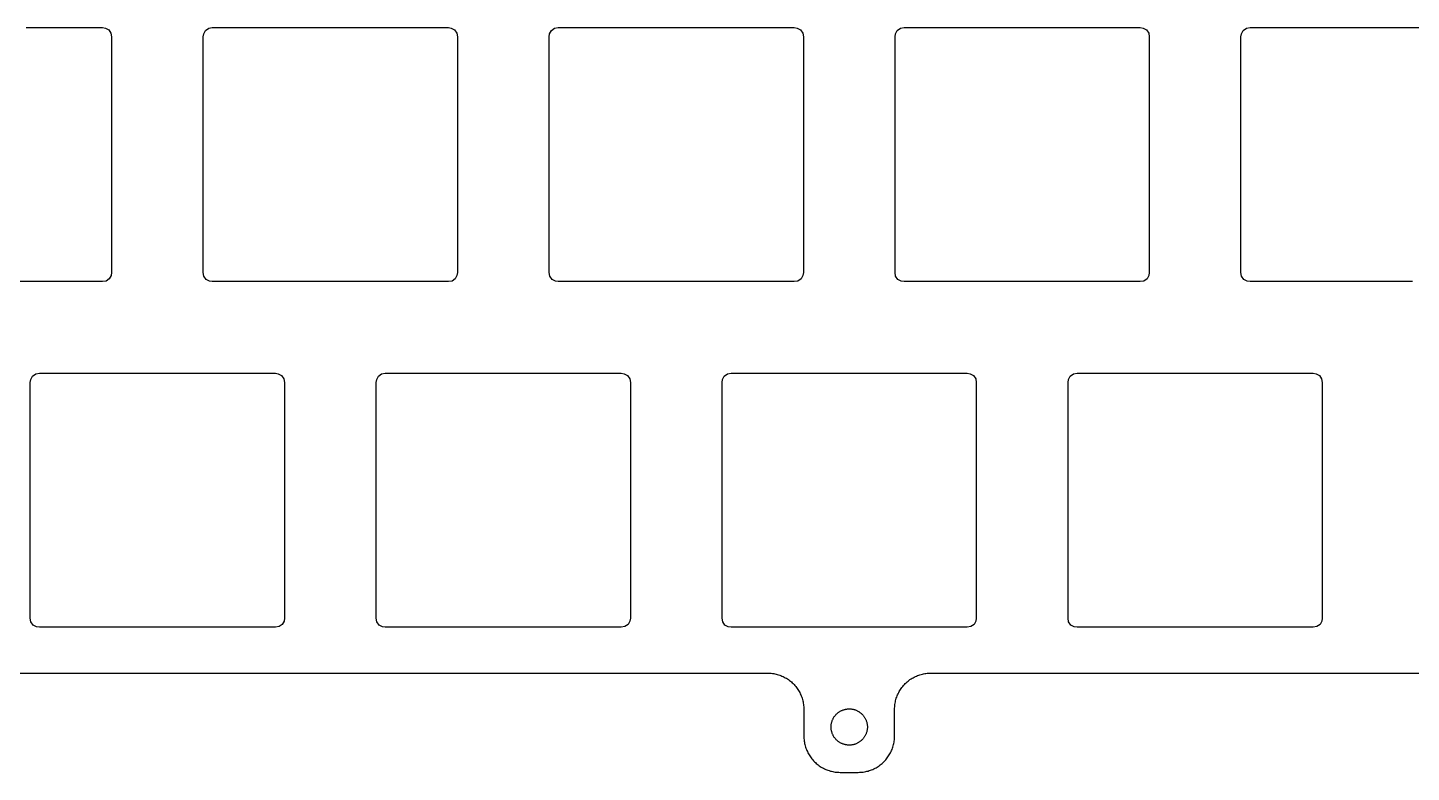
# Model space of a CAD drawing. Header units: millimetres. Extents: x -303 to 2, y 53 to 159.
# Drawn here: x -148.2 to -72, y 52.6 to 93.6 of the extents above; entities that cross this region are included whole.
import ezdxf

# ---------------------------------------------------------------- set-up
doc = ezdxf.new("R2010")
doc.units = ezdxf.units.MM
doc.layers.get('0').update_dxf_attribs({"linetype": 'CONTINUOUS'})

msp = doc.modelspace()

# ---------------------------------------------------------------- linework, layer by layer
for points in [[(-148.29433, 93.63084), (-147.71014, 93.63084), (-147.11882, 93.63084), (-146.52154, 93.63084), (-145.91951, 93.63084), (-145.3139, 93.63084), (-144.70592, 93.63084), (-144.09674, 93.63084), (-143.93854, 93.60447), (-143.75494, 93.50877), (-143.62955, 93.3305), (-143.59674, 93.13084), (-143.59674, 93.05626), (-143.59674, 92.83885), (-143.59674, 92.48814), (-143.59674, 92.26577), (-143.59674, 92.01365), (-143.59674, 91.73297), (-143.59674, 91.42491), (-143.59674, 91.09066), (-143.59674, 90.73143), (-143.59674, 90.34839), (-143.59674, 89.94273), (-143.59674, 89.51565), (-143.59674, 89.06834), (-143.59674, 88.60199), (-143.59674, 88.11778), (-143.59674, 87.61691), (-143.59674, 87.10057), (-143.59674, 86.56994), (-143.59674, 86.02623), (-143.59674, 85.47061), (-143.59674, 84.90428), (-143.59674, 84.32843), (-143.59674, 83.74424), (-143.59674, 83.15292), (-143.59674, 82.55565), (-143.59674, 81.95361), (-143.59674, 81.348), (-143.59674, 80.74002), (-143.59674, 80.13084), (-143.62311, 79.97264), (-143.71881, 79.78904), (-143.89708, 79.66365), (-144.09674, 79.63084), (-144.17132, 79.63084), (-144.38873, 79.63084), (-144.73944, 79.63084), (-144.96181, 79.63084), (-145.21393, 79.63084), (-145.49461, 79.63084), (-145.80267, 79.63084), (-146.13692, 79.63084), (-146.49615, 79.63084), (-146.8792, 79.63084), (-147.28485, 79.63084), (-147.71193, 79.63084), (-148.15924, 79.63084), (-148.62559, 79.63084)], [(-71.95924, 79.63084), (-72.42559, 79.63084), (-72.9098, 79.63084), (-73.41067, 79.63084), (-73.92701, 79.63084), (-74.45764, 79.63084), (-75.00135, 79.63084), (-75.55697, 79.63084), (-76.1233, 79.63084), (-76.69915, 79.63084), (-77.28334, 79.63084), (-77.87466, 79.63084), (-78.47194, 79.63084), (-79.07397, 79.63084), (-79.67958, 79.63084), (-80.28756, 79.63084), (-80.89674, 79.63084), (-81.05494, 79.65721), (-81.23854, 79.75291), (-81.36393, 79.93118), (-81.39674, 80.13084), (-81.39674, 80.20543), (-81.39674, 80.42283), (-81.39674, 80.77354), (-81.39674, 80.99591), (-81.39674, 81.24803), (-81.39674, 81.52871), (-81.39674, 81.83677), (-81.39674, 82.17102), (-81.39674, 82.53026), (-81.39674, 82.9133), (-81.39674, 83.31895), (-81.39674, 83.74603), (-81.39674, 84.19334), (-81.39674, 84.6597), (-81.39674, 85.1439), (-81.39674, 85.64477), (-81.39674, 86.16111), (-81.39674, 86.69174), (-81.39674, 87.23546), (-81.39674, 87.79107), (-81.39674, 88.3574), (-81.39674, 88.93325), (-81.39674, 89.51744), (-81.39674, 90.10876), (-81.39674, 90.70604), (-81.39674, 91.30807), (-81.39674, 91.91368), (-81.39674, 92.52166), (-81.39674, 93.13084), (-81.37037, 93.28904), (-81.27467, 93.47264), (-81.0964, 93.59803), (-80.89674, 93.63084), (-80.82216, 93.63084), (-80.60475, 93.63084), (-80.25404, 93.63084), (-80.03167, 93.63084), (-79.77955, 93.63084), (-79.49887, 93.63084), (-79.19081, 93.63084), (-78.85656, 93.63084), (-78.49733, 93.63084), (-78.11428, 93.63084), (-77.70863, 93.63084), (-77.28155, 93.63084), (-76.83424, 93.63084), (-76.36789, 93.63084), (-75.88368, 93.63084), (-75.38281, 93.63084), (-74.86647, 93.63084), (-74.33584, 93.63084), (-73.79213, 93.63084), (-73.23651, 93.63084), (-72.67018, 93.63084), (-72.09433, 93.63084), (-71.51014, 93.63084)], [(-193.72159, 58.05837), (-107.47159, 58.05837), (-107.40331, 58.05721), (-107.33511, 58.05371), (-107.26706, 58.04789), (-107.19926, 58.03974), (-107.13177, 58.02929), (-107.06468, 58.01654), (-106.99806, 58.00151), (-106.932, 57.98421), (-106.86656, 57.96466), (-106.80183, 57.94289), (-106.73788, 57.91893), (-106.67479, 57.8928), (-106.61262, 57.86452), (-106.55146, 57.83414), (-106.49137, 57.80169), (-106.43242, 57.76721), (-106.37469, 57.73074), (-106.31823, 57.69231), (-106.26312, 57.65198), (-106.20942, 57.6098), (-106.15718, 57.5658), (-106.10648, 57.52004), (-106.05738, 57.47259), (-106.00992, 57.42348), (-105.96416, 57.37278), (-105.92017, 57.32055), (-105.87798, 57.26685), (-105.83765, 57.21173), (-105.79923, 57.15528), (-105.76275, 57.09754), (-105.72827, 57.03859), (-105.69582, 56.9785), (-105.66544, 56.91734), (-105.63717, 56.85517), (-105.61103, 56.79208), (-105.58707, 56.72813), (-105.5653, 56.6634), (-105.54576, 56.59797), (-105.52846, 56.5319), (-105.51342, 56.46528), (-105.50067, 56.39819), (-105.49022, 56.33071), (-105.48208, 56.2629), (-105.47625, 56.19486), (-105.47276, 56.12665), (-105.47159, 56.05837), (-105.47159, 54.58337), (-105.47042, 54.51509), (-105.46693, 54.44689), (-105.46111, 54.37884), (-105.45296, 54.31104), (-105.44251, 54.24355), (-105.42976, 54.17646), (-105.41473, 54.10984), (-105.39743, 54.04378), (-105.37788, 53.97834), (-105.35611, 53.91361), (-105.33215, 53.84966), (-105.30601, 53.78657), (-105.27774, 53.72441), (-105.24736, 53.66324), (-105.21491, 53.60315), (-105.18043, 53.5442), (-105.14396, 53.48647), (-105.10553, 53.43001), (-105.0652, 53.3749), (-105.02301, 53.3212), (-104.97902, 53.26897), (-104.93326, 53.21827), (-104.8858, 53.16916), (-104.8367, 53.1217), (-104.786, 53.07595), (-104.73377, 53.03195), (-104.68006, 52.98976), (-104.62495, 52.94943), (-104.56849, 52.91101), (-104.51076, 52.87453), (-104.45181, 52.84005), (-104.39172, 52.8076), (-104.33056, 52.77722), (-104.26839, 52.74895), (-104.2053, 52.72282), (-104.14135, 52.69885), (-104.07662, 52.67708), (-104.01118, 52.65754), (-103.94512, 52.64024), (-103.8785, 52.6252), (-103.81141, 52.61245), (-103.74392, 52.602), (-103.67612, 52.59386), (-103.60808, 52.58804), (-103.53987, 52.58454), (-103.47159, 52.58337), (-102.47159, 52.58337), (-102.40331, 52.58454), (-102.33511, 52.58804), (-102.26706, 52.59386), (-102.19926, 52.602), (-102.13177, 52.61245), (-102.06468, 52.6252), (-101.99806, 52.64024), (-101.932, 52.65754), (-101.86656, 52.67708), (-101.80183, 52.69885), (-101.73788, 52.72282), (-101.67479, 52.74895), (-101.61262, 52.77722), (-101.55146, 52.8076), (-101.49137, 52.84005), (-101.43242, 52.87453), (-101.37469, 52.91101), (-101.31823, 52.94943), (-101.26312, 52.98976), (-101.20942, 53.03195), (-101.15718, 53.07595), (-101.10648, 53.1217), (-101.05738, 53.16916), (-101.00992, 53.21827), (-100.96416, 53.26897), (-100.92017, 53.3212), (-100.87798, 53.3749), (-100.83765, 53.43001), (-100.79923, 53.48647), (-100.76275, 53.5442), (-100.72827, 53.60315), (-100.69582, 53.66324), (-100.66544, 53.72441), (-100.63717, 53.78657), (-100.61103, 53.84966), (-100.58707, 53.91361), (-100.5653, 53.97834), (-100.54576, 54.04378), (-100.52846, 54.10984), (-100.51342, 54.17646), (-100.50067, 54.24355), (-100.49022, 54.31104), (-100.48208, 54.37884), (-100.47625, 54.44689), (-100.47276, 54.51509), (-100.47159, 54.58337), (-100.47159, 56.05837), (-100.47042, 56.12665), (-100.46693, 56.19486), (-100.46111, 56.2629), (-100.45296, 56.33071), (-100.44251, 56.39819), (-100.42976, 56.46528), (-100.41473, 56.5319), (-100.39743, 56.59797), (-100.37788, 56.6634), (-100.35611, 56.72813), (-100.33215, 56.79208), (-100.30601, 56.85517), (-100.27774, 56.91734), (-100.24736, 56.9785), (-100.21491, 57.03859), (-100.18043, 57.09754), (-100.14396, 57.15528), (-100.10553, 57.21173), (-100.0652, 57.26685), (-100.02301, 57.32055), (-99.97902, 57.37278), (-99.93326, 57.42348), (-99.8858, 57.47259), (-99.8367, 57.52004), (-99.786, 57.5658), (-99.73377, 57.6098), (-99.68006, 57.65198), (-99.62495, 57.69231), (-99.56849, 57.73074), (-99.51076, 57.76721), (-99.45181, 57.80169), (-99.39172, 57.83414), (-99.33056, 57.86452), (-99.26839, 57.8928), (-99.2053, 57.91893), (-99.14135, 57.94289), (-99.07662, 57.96466), (-99.01118, 57.98421), (-98.94512, 58.00151), (-98.8785, 58.01654), (-98.81141, 58.02929), (-98.74392, 58.03974), (-98.67612, 58.04789), (-98.60808, 58.05371), (-98.53987, 58.05721), (-98.47159, 58.05837), (-12.22159, 58.05837)]]:
    msp.add_lwpolyline(points)
for points in [[(-124.54674, 92.83885), (-124.54674, 92.48814), (-124.54674, 92.26577), (-124.54674, 92.01365), (-124.54674, 91.73297), (-124.54674, 91.42491), (-124.54674, 91.09066), (-124.54674, 90.73143), (-124.54674, 90.34839), (-124.54674, 89.94273), (-124.54674, 89.51565), (-124.54674, 89.06834), (-124.54674, 88.60199), (-124.54674, 88.11778), (-124.54674, 87.61691), (-124.54674, 87.10057), (-124.54674, 86.56994), (-124.54674, 86.02623), (-124.54674, 85.47061), (-124.54674, 84.90428), (-124.54674, 84.32843), (-124.54674, 83.74424), (-124.54674, 83.15292), (-124.54674, 82.55565), (-124.54674, 81.95361), (-124.54674, 81.348), (-124.54674, 80.74002), (-124.54674, 80.13084), (-124.57311, 79.97264), (-124.66881, 79.78904), (-124.84708, 79.66365), (-125.04674, 79.63084), (-125.12132, 79.63084), (-125.33873, 79.63084), (-125.68944, 79.63084), (-125.91181, 79.63084), (-126.16393, 79.63084), (-126.44461, 79.63084), (-126.75267, 79.63084), (-127.08692, 79.63084), (-127.44615, 79.63084), (-127.8292, 79.63084), (-128.23485, 79.63084), (-128.66193, 79.63084), (-129.10924, 79.63084), (-129.57559, 79.63084), (-130.0598, 79.63084), (-130.56067, 79.63084), (-131.07701, 79.63084), (-131.60764, 79.63084), (-132.15135, 79.63084), (-132.70697, 79.63084), (-133.2733, 79.63084), (-133.84915, 79.63084), (-134.43334, 79.63084), (-135.02466, 79.63084), (-135.62194, 79.63084), (-136.22397, 79.63084), (-136.82958, 79.63084), (-137.43756, 79.63084), (-138.04674, 79.63084), (-138.20494, 79.65721), (-138.38854, 79.75291), (-138.51393, 79.93118), (-138.54674, 80.13084), (-138.54674, 80.20543), (-138.54674, 80.42283), (-138.54674, 80.77354), (-138.54674, 80.99591), (-138.54674, 81.24803), (-138.54674, 81.52871), (-138.54674, 81.83677), (-138.54674, 82.17102), (-138.54674, 82.53026), (-138.54674, 82.9133), (-138.54674, 83.31895), (-138.54674, 83.74603), (-138.54674, 84.19334), (-138.54674, 84.6597), (-138.54674, 85.1439), (-138.54674, 85.64477), (-138.54674, 86.16111), (-138.54674, 86.69174), (-138.54674, 87.23546), (-138.54674, 87.79107), (-138.54674, 88.3574), (-138.54674, 88.93325), (-138.54674, 89.51744), (-138.54674, 90.10876), (-138.54674, 90.70604), (-138.54674, 91.30807), (-138.54674, 91.91368), (-138.54674, 92.52166), (-138.54674, 93.13084), (-138.52037, 93.28904), (-138.42467, 93.47264), (-138.2464, 93.59803), (-138.04674, 93.63084), (-137.97216, 93.63084), (-137.75475, 93.63084), (-137.40404, 93.63084), (-137.18167, 93.63084), (-136.92955, 93.63084), (-136.64887, 93.63084), (-136.34081, 93.63084), (-136.00656, 93.63084), (-135.64733, 93.63084), (-135.26428, 93.63084), (-134.85863, 93.63084), (-134.43155, 93.63084), (-133.98424, 93.63084), (-133.51789, 93.63084), (-133.03368, 93.63084), (-132.53281, 93.63084), (-132.01647, 93.63084), (-131.48584, 93.63084), (-130.94213, 93.63084), (-130.38651, 93.63084), (-129.82018, 93.63084), (-129.24433, 93.63084), (-128.66014, 93.63084), (-128.06882, 93.63084), (-127.47154, 93.63084), (-126.86951, 93.63084), (-126.2639, 93.63084), (-125.65592, 93.63084), (-125.04674, 93.63084), (-124.88854, 93.60447), (-124.70494, 93.50877), (-124.57955, 93.3305), (-124.54674, 93.13084), (-124.54674, 93.05626)], [(-105.49674, 92.48814), (-105.49674, 92.26577), (-105.49674, 92.01365), (-105.49674, 91.73297), (-105.49674, 91.42491), (-105.49674, 91.09066), (-105.49674, 90.73143), (-105.49674, 90.34839), (-105.49674, 89.94273), (-105.49674, 89.51565), (-105.49674, 89.06834), (-105.49674, 88.60199), (-105.49674, 88.11778), (-105.49674, 87.61691), (-105.49674, 87.10057), (-105.49674, 86.56994), (-105.49674, 86.02623), (-105.49674, 85.47061), (-105.49674, 84.90428), (-105.49674, 84.32843), (-105.49674, 83.74424), (-105.49674, 83.15292), (-105.49674, 82.55565), (-105.49674, 81.95361), (-105.49674, 81.348), (-105.49674, 80.74002), (-105.49674, 80.13084), (-105.52311, 79.97264), (-105.61881, 79.78904), (-105.79708, 79.66365), (-105.99674, 79.63084), (-106.07132, 79.63084), (-106.28873, 79.63084), (-106.63944, 79.63084), (-106.86181, 79.63084), (-107.11393, 79.63084), (-107.39461, 79.63084), (-107.70267, 79.63084), (-108.03692, 79.63084), (-108.39615, 79.63084), (-108.7792, 79.63084), (-109.18485, 79.63084), (-109.61193, 79.63084), (-110.05924, 79.63084), (-110.52559, 79.63084), (-111.0098, 79.63084), (-111.51067, 79.63084), (-112.02701, 79.63084), (-112.55764, 79.63084), (-113.10135, 79.63084), (-113.65697, 79.63084), (-114.2233, 79.63084), (-114.79915, 79.63084), (-115.38334, 79.63084), (-115.97466, 79.63084), (-116.57194, 79.63084), (-117.17397, 79.63084), (-117.77958, 79.63084), (-118.38756, 79.63084), (-118.99674, 79.63084), (-119.15494, 79.65721), (-119.33854, 79.75291), (-119.46393, 79.93118), (-119.49674, 80.13084), (-119.49674, 80.20543), (-119.49674, 80.42283), (-119.49674, 80.77354), (-119.49674, 80.99591), (-119.49674, 81.24803), (-119.49674, 81.52871), (-119.49674, 81.83677), (-119.49674, 82.17102), (-119.49674, 82.53026), (-119.49674, 82.9133), (-119.49674, 83.31895), (-119.49674, 83.74603), (-119.49674, 84.19334), (-119.49674, 84.6597), (-119.49674, 85.1439), (-119.49674, 85.64477), (-119.49674, 86.16111), (-119.49674, 86.69174), (-119.49674, 87.23546), (-119.49674, 87.79107), (-119.49674, 88.3574), (-119.49674, 88.93325), (-119.49674, 89.51744), (-119.49674, 90.10876), (-119.49674, 90.70604), (-119.49674, 91.30807), (-119.49674, 91.91368), (-119.49674, 92.52166), (-119.49674, 93.13084), (-119.47037, 93.28904), (-119.37467, 93.47264), (-119.1964, 93.59803), (-118.99674, 93.63084), (-118.92216, 93.63084), (-118.70475, 93.63084), (-118.35404, 93.63084), (-118.13167, 93.63084), (-117.87955, 93.63084), (-117.59887, 93.63084), (-117.29081, 93.63084), (-116.95656, 93.63084), (-116.59733, 93.63084), (-116.21428, 93.63084), (-115.80863, 93.63084), (-115.38155, 93.63084), (-114.93424, 93.63084), (-114.46789, 93.63084), (-113.98368, 93.63084), (-113.48281, 93.63084), (-112.96647, 93.63084), (-112.43584, 93.63084), (-111.89213, 93.63084), (-111.33651, 93.63084), (-110.77018, 93.63084), (-110.19433, 93.63084), (-109.61014, 93.63084), (-109.01882, 93.63084), (-108.42154, 93.63084), (-107.81951, 93.63084), (-107.2139, 93.63084), (-106.60592, 93.63084), (-105.99674, 93.63084), (-105.83854, 93.60447), (-105.65494, 93.50877), (-105.52955, 93.3305), (-105.49674, 93.13084), (-105.49674, 93.05626), (-105.49674, 92.83885)], [(-100.44674, 84.19334), (-100.44674, 84.6597), (-100.44674, 85.1439), (-100.44674, 85.64477), (-100.44674, 86.16111), (-100.44674, 86.69174), (-100.44674, 87.23546), (-100.44674, 87.79107), (-100.44674, 88.3574), (-100.44674, 88.93325), (-100.44674, 89.51744), (-100.44674, 90.10876), (-100.44674, 90.70604), (-100.44674, 91.30807), (-100.44674, 91.91368), (-100.44674, 92.52166), (-100.44674, 93.13084), (-100.42037, 93.28904), (-100.32467, 93.47264), (-100.1464, 93.59803), (-99.94674, 93.63084), (-99.87216, 93.63084), (-99.65475, 93.63084), (-99.30404, 93.63084), (-99.08167, 93.63084), (-98.82955, 93.63084), (-98.54887, 93.63084), (-98.24081, 93.63084), (-97.90656, 93.63084), (-97.54733, 93.63084), (-97.16428, 93.63084), (-96.75863, 93.63084), (-96.33155, 93.63084), (-95.88424, 93.63084), (-95.41789, 93.63084), (-94.93368, 93.63084), (-94.43281, 93.63084), (-93.91647, 93.63084), (-93.38584, 93.63084), (-92.84213, 93.63084), (-92.28651, 93.63084), (-91.72018, 93.63084), (-91.14433, 93.63084), (-90.56014, 93.63084), (-89.96882, 93.63084), (-89.37154, 93.63084), (-88.76951, 93.63084), (-88.1639, 93.63084), (-87.55592, 93.63084), (-86.94674, 93.63084), (-86.78854, 93.60447), (-86.60494, 93.50877), (-86.47955, 93.3305), (-86.44674, 93.13084), (-86.44674, 93.05626), (-86.44674, 92.83885), (-86.44674, 92.48814), (-86.44674, 92.26577), (-86.44674, 92.01365), (-86.44674, 91.73297), (-86.44674, 91.42491), (-86.44674, 91.09066), (-86.44674, 90.73143), (-86.44674, 90.34839), (-86.44674, 89.94273), (-86.44674, 89.51565), (-86.44674, 89.06834), (-86.44674, 88.60199), (-86.44674, 88.11778), (-86.44674, 87.61691), (-86.44674, 87.10057), (-86.44674, 86.56994), (-86.44674, 86.02623), (-86.44674, 85.47061), (-86.44674, 84.90428), (-86.44674, 84.32843), (-86.44674, 83.74424), (-86.44674, 83.15292), (-86.44674, 82.55565), (-86.44674, 81.95361), (-86.44674, 81.348), (-86.44674, 80.74002), (-86.44674, 80.13084), (-86.47311, 79.97264), (-86.56881, 79.78904), (-86.74708, 79.66365), (-86.94674, 79.63084), (-87.02132, 79.63084), (-87.23873, 79.63084), (-87.58944, 79.63084), (-87.81181, 79.63084), (-88.06393, 79.63084), (-88.34461, 79.63084), (-88.65267, 79.63084), (-88.98692, 79.63084), (-89.34615, 79.63084), (-89.7292, 79.63084), (-90.13485, 79.63084), (-90.56193, 79.63084), (-91.00924, 79.63084), (-91.47559, 79.63084), (-91.9598, 79.63084), (-92.46067, 79.63084), (-92.97701, 79.63084), (-93.50764, 79.63084), (-94.05135, 79.63084), (-94.60697, 79.63084), (-95.1733, 79.63084), (-95.74915, 79.63084), (-96.33334, 79.63084), (-96.92466, 79.63084), (-97.52194, 79.63084), (-98.12397, 79.63084), (-98.72958, 79.63084), (-99.33756, 79.63084), (-99.94674, 79.63084), (-100.10494, 79.65721), (-100.28854, 79.75291), (-100.41393, 79.93118), (-100.44674, 80.13084), (-100.44674, 80.20543), (-100.44674, 80.42283), (-100.44674, 80.77354), (-100.44674, 80.99591), (-100.44674, 81.24803), (-100.44674, 81.52871), (-100.44674, 81.83677), (-100.44674, 82.17102), (-100.44674, 82.53026), (-100.44674, 82.9133), (-100.44674, 83.31895), (-100.44674, 83.74603)], [(-135.68893, 60.58084), (-135.96961, 60.58084), (-136.27767, 60.58084), (-136.61192, 60.58084), (-136.97115, 60.58084), (-137.3542, 60.58084), (-137.75985, 60.58084), (-138.18693, 60.58084), (-138.63424, 60.58084), (-139.10059, 60.58084), (-139.5848, 60.58084), (-140.08567, 60.58084), (-140.60201, 60.58084), (-141.13264, 60.58084), (-141.67635, 60.58084), (-142.23197, 60.58084), (-142.7983, 60.58084), (-143.37415, 60.58084), (-143.95834, 60.58084), (-144.54966, 60.58084), (-145.14694, 60.58084), (-145.74897, 60.58084), (-146.35458, 60.58084), (-146.96256, 60.58084), (-147.57174, 60.58084), (-147.72994, 60.60721), (-147.91354, 60.70291), (-148.03893, 60.88118), (-148.07174, 61.08084), (-148.07174, 61.15543), (-148.07174, 61.37283), (-148.07174, 61.72354), (-148.07174, 61.94591), (-148.07174, 62.19803), (-148.07174, 62.47871), (-148.07174, 62.78677), (-148.07174, 63.12102), (-148.07174, 63.48026), (-148.07174, 63.8633), (-148.07174, 64.26895), (-148.07174, 64.69603), (-148.07174, 65.14334), (-148.07174, 65.6097), (-148.07174, 66.0939), (-148.07174, 66.59477), (-148.07174, 67.11111), (-148.07174, 67.64174), (-148.07174, 68.18546), (-148.07174, 68.74107), (-148.07174, 69.3074), (-148.07174, 69.88325), (-148.07174, 70.46744), (-148.07174, 71.05876), (-148.07174, 71.65604), (-148.07174, 72.25807), (-148.07174, 72.86368), (-148.07174, 73.47166), (-148.07174, 74.08084), (-148.04537, 74.23904), (-147.94967, 74.42264), (-147.7714, 74.54803), (-147.57174, 74.58084), (-147.49716, 74.58084), (-147.27975, 74.58084), (-146.92904, 74.58084), (-146.70667, 74.58084), (-146.45455, 74.58084), (-146.17387, 74.58084), (-145.86581, 74.58084), (-145.53156, 74.58084), (-145.17233, 74.58084), (-144.78928, 74.58084), (-144.38363, 74.58084), (-143.95655, 74.58084), (-143.50924, 74.58084), (-143.04289, 74.58084), (-142.55868, 74.58084), (-142.05781, 74.58084), (-141.54147, 74.58084), (-141.01084, 74.58084), (-140.46713, 74.58084), (-139.91151, 74.58084), (-139.34518, 74.58084), (-138.76933, 74.58084), (-138.18514, 74.58084), (-137.59382, 74.58084), (-136.99654, 74.58084), (-136.39451, 74.58084), (-135.7889, 74.58084), (-135.18092, 74.58084), (-134.57174, 74.58084), (-134.41354, 74.55447), (-134.22994, 74.45877), (-134.10455, 74.2805), (-134.07174, 74.08084), (-134.07174, 74.00626), (-134.07174, 73.78885), (-134.07174, 73.43814), (-134.07174, 73.21577), (-134.07174, 72.96365), (-134.07174, 72.68297), (-134.07174, 72.37491), (-134.07174, 72.04066), (-134.07174, 71.68143), (-134.07174, 71.29839), (-134.07174, 70.89273), (-134.07174, 70.46565), (-134.07174, 70.01834), (-134.07174, 69.55199), (-134.07174, 69.06778), (-134.07174, 68.56691), (-134.07174, 68.05057), (-134.07174, 67.51994), (-134.07174, 66.97623), (-134.07174, 66.42061), (-134.07174, 65.85428), (-134.07174, 65.27843), (-134.07174, 64.69424), (-134.07174, 64.10292), (-134.07174, 63.50565), (-134.07174, 62.90361), (-134.07174, 62.298), (-134.07174, 61.69002), (-134.07174, 61.08084), (-134.09811, 60.92264), (-134.19381, 60.73904), (-134.37208, 60.61365), (-134.57174, 60.58084), (-134.64632, 60.58084), (-134.86373, 60.58084), (-135.21444, 60.58084), (-135.43681, 60.58084)], [(-115.02174, 73.21577), (-115.02174, 72.96365), (-115.02174, 72.68297), (-115.02174, 72.37491), (-115.02174, 72.04066), (-115.02174, 71.68143), (-115.02174, 71.29839), (-115.02174, 70.89273), (-115.02174, 70.46565), (-115.02174, 70.01834), (-115.02174, 69.55199), (-115.02174, 69.06778), (-115.02174, 68.56691), (-115.02174, 68.05057), (-115.02174, 67.51994), (-115.02174, 66.97623), (-115.02174, 66.42061), (-115.02174, 65.85428), (-115.02174, 65.27843), (-115.02174, 64.69424), (-115.02174, 64.10292), (-115.02174, 63.50565), (-115.02174, 62.90361), (-115.02174, 62.298), (-115.02174, 61.69002), (-115.02174, 61.08084), (-115.04811, 60.92264), (-115.14381, 60.73904), (-115.32208, 60.61365), (-115.52174, 60.58084), (-115.59632, 60.58084), (-115.81373, 60.58084), (-116.16444, 60.58084), (-116.38681, 60.58084), (-116.63893, 60.58084), (-116.91961, 60.58084), (-117.22767, 60.58084), (-117.56192, 60.58084), (-117.92115, 60.58084), (-118.3042, 60.58084), (-118.70985, 60.58084), (-119.13693, 60.58084), (-119.58424, 60.58084), (-120.05059, 60.58084), (-120.5348, 60.58084), (-121.03567, 60.58084), (-121.55201, 60.58084), (-122.08264, 60.58084), (-122.62635, 60.58084), (-123.18197, 60.58084), (-123.7483, 60.58084), (-124.32415, 60.58084), (-124.90834, 60.58084), (-125.49966, 60.58084), (-126.09694, 60.58084), (-126.69897, 60.58084), (-127.30458, 60.58084), (-127.91256, 60.58084), (-128.52174, 60.58084), (-128.67994, 60.60721), (-128.86354, 60.70291), (-128.98893, 60.88118), (-129.02174, 61.08084), (-129.02174, 61.15543), (-129.02174, 61.37283), (-129.02174, 61.72354), (-129.02174, 61.94591), (-129.02174, 62.19803), (-129.02174, 62.47871), (-129.02174, 62.78677), (-129.02174, 63.12102), (-129.02174, 63.48026), (-129.02174, 63.8633), (-129.02174, 64.26895), (-129.02174, 64.69603), (-129.02174, 65.14334), (-129.02174, 65.6097), (-129.02174, 66.0939), (-129.02174, 66.59477), (-129.02174, 67.11111), (-129.02174, 67.64174), (-129.02174, 68.18546), (-129.02174, 68.74107), (-129.02174, 69.3074), (-129.02174, 69.88325), (-129.02174, 70.46744), (-129.02174, 71.05876), (-129.02174, 71.65604), (-129.02174, 72.25807), (-129.02174, 72.86368), (-129.02174, 73.47166), (-129.02174, 74.08084), (-128.99537, 74.23904), (-128.89967, 74.42264), (-128.7214, 74.54803), (-128.52174, 74.58084), (-128.44716, 74.58084), (-128.22975, 74.58084), (-127.87904, 74.58084), (-127.65667, 74.58084), (-127.40455, 74.58084), (-127.12387, 74.58084), (-126.81581, 74.58084), (-126.48156, 74.58084), (-126.12233, 74.58084), (-125.73928, 74.58084), (-125.33363, 74.58084), (-124.90655, 74.58084), (-124.45924, 74.58084), (-123.99289, 74.58084), (-123.50868, 74.58084), (-123.00781, 74.58084), (-122.49147, 74.58084), (-121.96084, 74.58084), (-121.41713, 74.58084), (-120.86151, 74.58084), (-120.29518, 74.58084), (-119.71933, 74.58084), (-119.13514, 74.58084), (-118.54382, 74.58084), (-117.94654, 74.58084), (-117.34451, 74.58084), (-116.7389, 74.58084), (-116.13092, 74.58084), (-115.52174, 74.58084), (-115.36354, 74.55447), (-115.17994, 74.45877), (-115.05455, 74.2805), (-115.02174, 74.08084), (-115.02174, 74.00626), (-115.02174, 73.78885), (-115.02174, 73.43814)], [(-95.97174, 73.21577), (-95.97174, 72.96365), (-95.97174, 72.68297), (-95.97174, 72.37491), (-95.97174, 72.04066), (-95.97174, 71.68143), (-95.97174, 71.29839), (-95.97174, 70.89273), (-95.97174, 70.46565), (-95.97174, 70.01834), (-95.97174, 69.55199), (-95.97174, 69.06778), (-95.97174, 68.56691), (-95.97174, 68.05057), (-95.97174, 67.51994), (-95.97174, 66.97623), (-95.97174, 66.42061), (-95.97174, 65.85428), (-95.97174, 65.27843), (-95.97174, 64.69424), (-95.97174, 64.10292), (-95.97174, 63.50565), (-95.97174, 62.90361), (-95.97174, 62.298), (-95.97174, 61.69002), (-95.97174, 61.08084), (-95.99811, 60.92264), (-96.09381, 60.73904), (-96.27208, 60.61365), (-96.47174, 60.58084), (-96.54632, 60.58084), (-96.76373, 60.58084), (-97.11444, 60.58084), (-97.33681, 60.58084), (-97.58893, 60.58084), (-97.86961, 60.58084), (-98.17767, 60.58084), (-98.51192, 60.58084), (-98.87115, 60.58084), (-99.2542, 60.58084), (-99.65985, 60.58084), (-100.08693, 60.58084), (-100.53424, 60.58084), (-101.00059, 60.58084), (-101.4848, 60.58084), (-101.98567, 60.58084), (-102.50201, 60.58084), (-103.03264, 60.58084), (-103.57635, 60.58084), (-104.13197, 60.58084), (-104.6983, 60.58084), (-105.27415, 60.58084), (-105.85834, 60.58084), (-106.44966, 60.58084), (-107.04694, 60.58084), (-107.64897, 60.58084), (-108.25458, 60.58084), (-108.86256, 60.58084), (-109.47174, 60.58084), (-109.62994, 60.60721), (-109.81354, 60.70291), (-109.93893, 60.88118), (-109.97174, 61.08084), (-109.97174, 61.15543), (-109.97174, 61.37283), (-109.97174, 61.72354), (-109.97174, 61.94591), (-109.97174, 62.19803), (-109.97174, 62.47871), (-109.97174, 62.78677), (-109.97174, 63.12102), (-109.97174, 63.48026), (-109.97174, 63.8633), (-109.97174, 64.26895), (-109.97174, 64.69603), (-109.97174, 65.14334), (-109.97174, 65.6097), (-109.97174, 66.0939), (-109.97174, 66.59477), (-109.97174, 67.11111), (-109.97174, 67.64174), (-109.97174, 68.18546), (-109.97174, 68.74107), (-109.97174, 69.3074), (-109.97174, 69.88325), (-109.97174, 70.46744), (-109.97174, 71.05876), (-109.97174, 71.65604), (-109.97174, 72.25807), (-109.97174, 72.86368), (-109.97174, 73.47166), (-109.97174, 74.08084), (-109.94537, 74.23904), (-109.84967, 74.42264), (-109.6714, 74.54803), (-109.47174, 74.58084), (-109.39716, 74.58084), (-109.17975, 74.58084), (-108.82904, 74.58084), (-108.60667, 74.58084), (-108.35455, 74.58084), (-108.07387, 74.58084), (-107.76581, 74.58084), (-107.43156, 74.58084), (-107.07233, 74.58084), (-106.68928, 74.58084), (-106.28363, 74.58084), (-105.85655, 74.58084), (-105.40924, 74.58084), (-104.94289, 74.58084), (-104.45868, 74.58084), (-103.95781, 74.58084), (-103.44147, 74.58084), (-102.91084, 74.58084), (-102.36713, 74.58084), (-101.81151, 74.58084), (-101.24518, 74.58084), (-100.66933, 74.58084), (-100.08514, 74.58084), (-99.49382, 74.58084), (-98.89654, 74.58084), (-98.29451, 74.58084), (-97.6889, 74.58084), (-97.08092, 74.58084), (-96.47174, 74.58084), (-96.31354, 74.55447), (-96.12994, 74.45877), (-96.00455, 74.2805), (-95.97174, 74.08084), (-95.97174, 74.00626), (-95.97174, 73.78885), (-95.97174, 73.43814)], [(-82.93567, 60.58084), (-83.45201, 60.58084), (-83.98264, 60.58084), (-84.52635, 60.58084), (-85.08197, 60.58084), (-85.6483, 60.58084), (-86.22415, 60.58084), (-86.80834, 60.58084), (-87.39966, 60.58084), (-87.99694, 60.58084), (-88.59897, 60.58084), (-89.20458, 60.58084), (-89.81256, 60.58084), (-90.42174, 60.58084), (-90.57994, 60.60721), (-90.76354, 60.70291), (-90.88893, 60.88118), (-90.92174, 61.08084), (-90.92174, 61.15543), (-90.92174, 61.37283), (-90.92174, 61.72354), (-90.92174, 61.94591), (-90.92174, 62.19803), (-90.92174, 62.47871), (-90.92174, 62.78677), (-90.92174, 63.12102), (-90.92174, 63.48026), (-90.92174, 63.8633), (-90.92174, 64.26895), (-90.92174, 64.69603), (-90.92174, 65.14334), (-90.92174, 65.6097), (-90.92174, 66.0939), (-90.92174, 66.59477), (-90.92174, 67.11111), (-90.92174, 67.64174), (-90.92174, 68.18546), (-90.92174, 68.74107), (-90.92174, 69.3074), (-90.92174, 69.88325), (-90.92174, 70.46744), (-90.92174, 71.05876), (-90.92174, 71.65604), (-90.92174, 72.25807), (-90.92174, 72.86368), (-90.92174, 73.47166), (-90.92174, 74.08084), (-90.89537, 74.23904), (-90.79967, 74.42264), (-90.6214, 74.54803), (-90.42174, 74.58084), (-90.34716, 74.58084), (-90.12975, 74.58084), (-89.77904, 74.58084), (-89.55667, 74.58084), (-89.30455, 74.58084), (-89.02387, 74.58084), (-88.71581, 74.58084), (-88.38156, 74.58084), (-88.02233, 74.58084), (-87.63928, 74.58084), (-87.23363, 74.58084), (-86.80655, 74.58084), (-86.35924, 74.58084), (-85.89289, 74.58084), (-85.40868, 74.58084), (-84.90781, 74.58084), (-84.39147, 74.58084), (-83.86084, 74.58084), (-83.31713, 74.58084), (-82.76151, 74.58084), (-82.19518, 74.58084), (-81.61933, 74.58084), (-81.03514, 74.58084), (-80.44382, 74.58084), (-79.84654, 74.58084), (-79.24451, 74.58084), (-78.6389, 74.58084), (-78.03092, 74.58084), (-77.42174, 74.58084), (-77.26354, 74.55447), (-77.07994, 74.45877), (-76.95455, 74.2805), (-76.92174, 74.08084), (-76.92174, 74.00626), (-76.92174, 73.78885), (-76.92174, 73.43814), (-76.92174, 73.21577), (-76.92174, 72.96365), (-76.92174, 72.68297), (-76.92174, 72.37491), (-76.92174, 72.04066), (-76.92174, 71.68143), (-76.92174, 71.29839), (-76.92174, 70.89273), (-76.92174, 70.46565), (-76.92174, 70.01834), (-76.92174, 69.55199), (-76.92174, 69.06778), (-76.92174, 68.56691), (-76.92174, 68.05057), (-76.92174, 67.51994), (-76.92174, 66.97623), (-76.92174, 66.42061), (-76.92174, 65.85428), (-76.92174, 65.27843), (-76.92174, 64.69424), (-76.92174, 64.10292), (-76.92174, 63.50565), (-76.92174, 62.90361), (-76.92174, 62.298), (-76.92174, 61.69002), (-76.92174, 61.08084), (-76.94811, 60.92264), (-77.04381, 60.73904), (-77.22208, 60.61365), (-77.42174, 60.58084), (-77.49632, 60.58084), (-77.71373, 60.58084), (-78.06444, 60.58084), (-78.28681, 60.58084), (-78.53893, 60.58084), (-78.81961, 60.58084), (-79.12767, 60.58084), (-79.46192, 60.58084), (-79.82115, 60.58084), (-80.2042, 60.58084), (-80.60985, 60.58084), (-81.03693, 60.58084), (-81.48424, 60.58084), (-81.95059, 60.58084), (-82.4348, 60.58084)], [(-103.43099, 55.9716), (-103.39988, 55.98701), (-103.36826, 56.00133), (-103.33616, 56.01455), (-103.30362, 56.02664), (-103.27069, 56.0376), (-103.23739, 56.0474), (-103.20377, 56.05605), (-103.16987, 56.06352), (-103.13573, 56.06981), (-103.1014, 56.07491), (-103.06691, 56.07882), (-103.0323, 56.08153), (-102.99762, 56.08303), (-102.96291, 56.08334), (-102.92821, 56.08243), (-102.89356, 56.08032), (-102.85901, 56.07702), (-102.82459, 56.07251), (-102.79035, 56.06681), (-102.75633, 56.05993), (-102.72256, 56.05187), (-102.6891, 56.04264), (-102.65598, 56.03226), (-102.62324, 56.02074), (-102.59091, 56.00808), (-102.55905, 55.99431), (-102.52768, 55.97944), (-102.49685, 55.9635), (-102.46659, 55.94649), (-102.43694, 55.92844), (-102.40793, 55.90938), (-102.3796, 55.88932), (-102.35199, 55.86829), (-102.32512, 55.84631), (-102.29903, 55.82341), (-102.27375, 55.79962), (-102.24931, 55.77497), (-102.22574, 55.74949), (-102.20307, 55.7232), (-102.18133, 55.69614), (-102.16054, 55.66835), (-102.14072, 55.63984), (-102.12191, 55.61067), (-102.10412, 55.58087), (-102.08738, 55.55046), (-102.0717, 55.51949), (-102.05711, 55.48799), (-102.04361, 55.45601), (-102.03124, 55.42358), (-102.02, 55.39074), (-102.00991, 55.35753), (-102.00097, 55.32398), (-101.9932, 55.29015), (-101.98662, 55.25607), (-101.98122, 55.22178), (-101.97701, 55.18733), (-101.974, 55.15274), (-101.97219, 55.11808), (-101.97159, 55.08337), (-101.97219, 55.04867), (-101.974, 55.014), (-101.97701, 54.97942), (-101.98122, 54.94496), (-101.98662, 54.91067), (-101.9932, 54.87659), (-102.00097, 54.84276), (-102.00991, 54.80922), (-102.02, 54.77601), (-102.03124, 54.74317), (-102.04361, 54.71073), (-102.05711, 54.67875), (-102.0717, 54.64726), (-102.08738, 54.61629), (-102.10412, 54.58588), (-102.12191, 54.55607), (-102.14072, 54.5269), (-102.16054, 54.4984), (-102.18133, 54.4706), (-102.20307, 54.44354), (-102.22574, 54.41726), (-102.24931, 54.39177), (-102.27375, 54.36712), (-102.29903, 54.34333), (-102.32512, 54.32044), (-102.35199, 54.29846), (-102.3796, 54.27743), (-102.40793, 54.25737), (-102.43694, 54.2383), (-102.46659, 54.22025), (-102.49685, 54.20325), (-102.52768, 54.1873), (-102.55905, 54.17243), (-102.59091, 54.15867), (-102.62324, 54.14601), (-102.65598, 54.13448), (-102.6891, 54.1241), (-102.72256, 54.11488), (-102.75633, 54.10682), (-102.79035, 54.09993), (-102.82459, 54.09424), (-102.85901, 54.08973), (-102.89356, 54.08642), (-102.92821, 54.08431), (-102.96291, 54.08341), (-102.99762, 54.08371), (-103.0323, 54.08522), (-103.06691, 54.08793), (-103.1014, 54.09183), (-103.13573, 54.09694), (-103.16987, 54.10323), (-103.20377, 54.1107), (-103.23739, 54.11934), (-103.27069, 54.12915), (-103.30362, 54.14011), (-103.33616, 54.1522), (-103.36826, 54.16541), (-103.39988, 54.17973), (-103.43099, 54.19514), (-103.46154, 54.21162), (-103.4915, 54.22915), (-103.52083, 54.24771), (-103.5495, 54.26727), (-103.57748, 54.28782), (-103.60473, 54.30933), (-103.63121, 54.33177), (-103.6569, 54.35512), (-103.68176, 54.37934), (-103.70577, 54.40441), (-103.72889, 54.4303), (-103.7511, 54.45698), (-103.77237, 54.48441), (-103.79267, 54.51256), (-103.81199, 54.54141), (-103.83029, 54.5709), (-103.84756, 54.60101), (-103.86378, 54.6317), (-103.87891, 54.66294), (-103.89296, 54.69468), (-103.9059, 54.7269), (-103.9177, 54.75954), (-103.92837, 54.79257), (-103.93789, 54.82595), (-103.94624, 54.85964), (-103.95342, 54.89361), (-103.95941, 54.9278), (-103.96422, 54.96217), (-103.96783, 54.9967), (-103.97024, 55.03133), (-103.97144, 55.06602), (-103.97144, 55.10073), (-103.97024, 55.13542), (-103.96783, 55.17005), (-103.96422, 55.20457), (-103.95941, 55.23895), (-103.95342, 55.27314), (-103.94624, 55.3071), (-103.93789, 55.34079), (-103.92837, 55.37418), (-103.9177, 55.40721), (-103.9059, 55.43985), (-103.89296, 55.47206), (-103.87891, 55.5038), (-103.86378, 55.53504), (-103.84756, 55.56573), (-103.83029, 55.59585), (-103.81199, 55.62534), (-103.79267, 55.65418), (-103.77237, 55.68233), (-103.7511, 55.70977), (-103.72889, 55.73644), (-103.70577, 55.76233), (-103.68176, 55.7874), (-103.6569, 55.81163), (-103.63121, 55.83497), (-103.60473, 55.85741), (-103.57748, 55.87892), (-103.5495, 55.89947), (-103.52083, 55.91904), (-103.4915, 55.9376), (-103.46154, 55.95513)]]:
    msp.add_lwpolyline(points, close=True)

doc.saveas('drawing.dxf')
